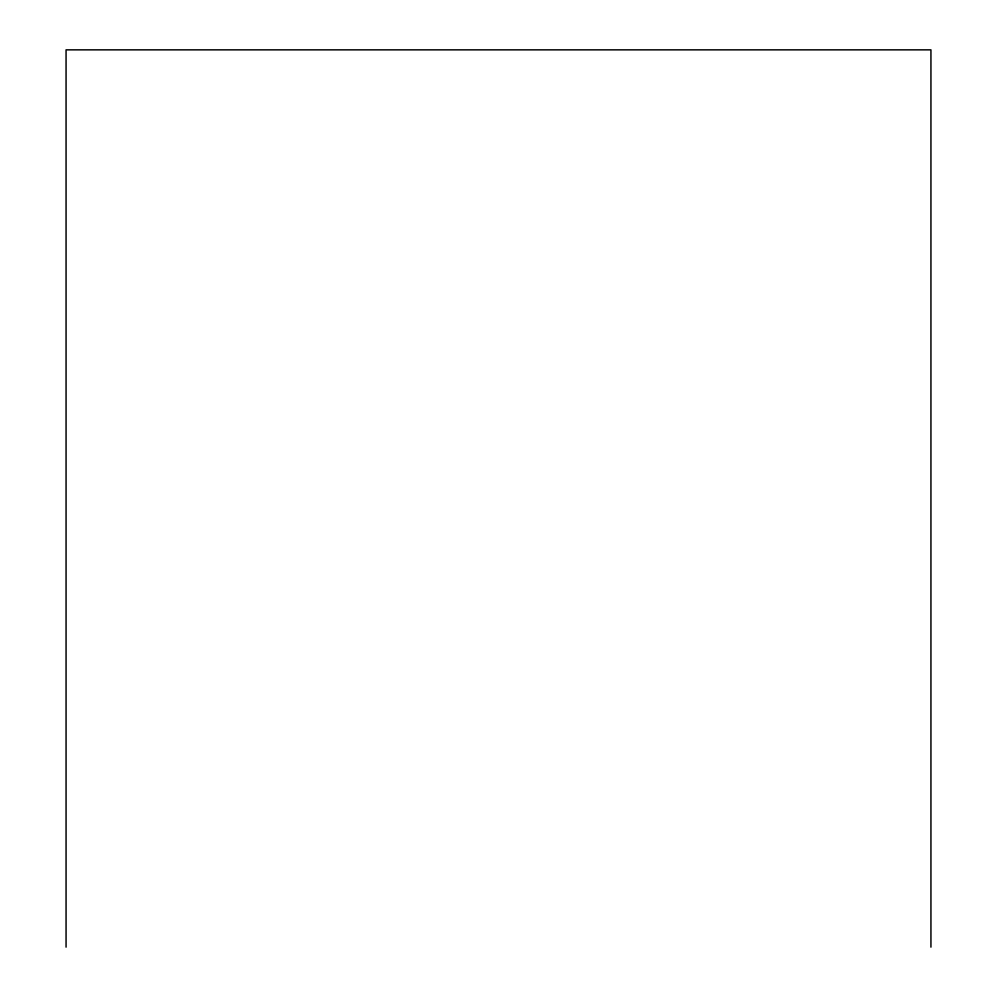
<?xml version="1.0" encoding="UTF-8"?>
<svg xmlns="http://www.w3.org/2000/svg" width="997" height="997" viewBox="0 0 997 997"><rect width="100%" height="100%" fill="white"/><g stroke="black" fill="none" stroke-linecap="round" stroke-linejoin="round"><path stroke-width="1.5" d="M930.936 947.15L930.936 49.85L66.064 49.85L66.064 947.15"/></g></svg>
